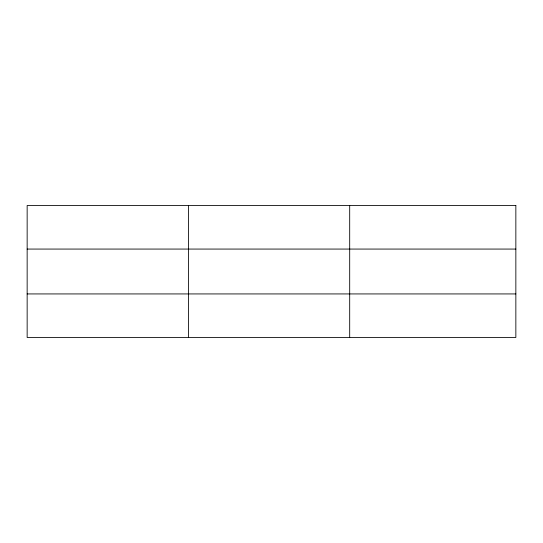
<?xml version="1.0" encoding="UTF-8"?>
<svg xmlns="http://www.w3.org/2000/svg" width="543" height="543" viewBox="0 0 543 543"><rect width="100%" height="100%" fill="white"/><g stroke="black" fill="none" stroke-linecap="round" stroke-linejoin="round"><path stroke-width="0.81" d="M188.421 205.512L188.421 337.488M349.692 205.512L349.692 337.488M27.15 249.067L515.85 249.067M27.15 293.933L515.85 293.933M515.85 205.512L515.85 337.488L27.15 337.488L27.15 205.512L515.85 205.512"/></g></svg>
